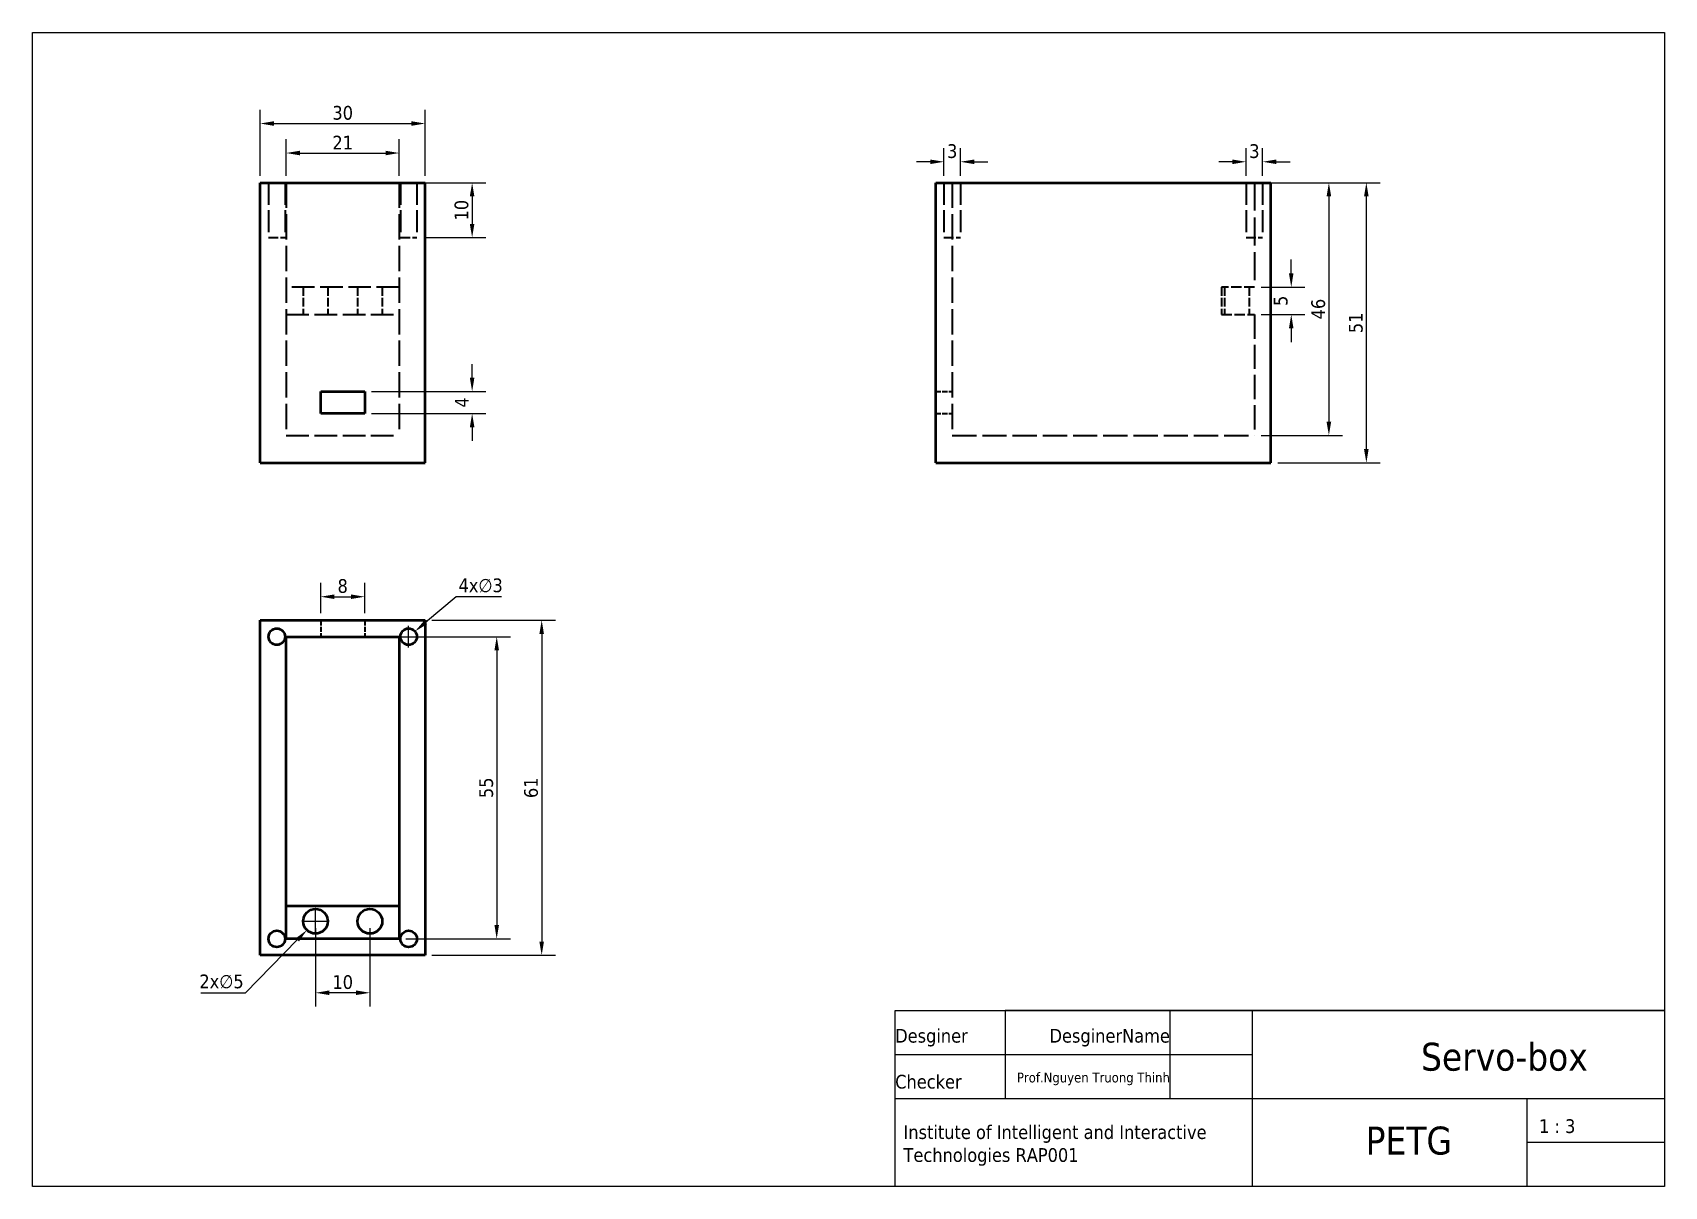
# Model space of a CAD drawing. Header units: millimetres. Extents: x 82 to 379, y 175 to 385.
import ezdxf

# ---------------------------------------------------------------- set-up
doc = ezdxf.new("R2010")
doc.units = ezdxf.units.MM
doc.header["$LTSCALE"] = 25.4
doc.linetypes.add('DASHED', pattern=[0.2067, 0.1654, -0.0413])
doc.layers.add('Hidden (ANSI)', color=7, linetype='DASHED', lineweight=35)
doc.layers.add('Visible (ANSI)', color=7, linetype='Continuous', lineweight=50)
doc.styles.add('Note Text (ISO)', font='tahoma.ttf')
doc.dimstyles.new('ISO 1_1', dxfattribs={"dimtxt": 2.5, "dimasz": 2.5, "dimexe": 2.5, "dimexo": 1.25, "dimtad": 1, "dimtoh": 1, "dimdec": 0, "dimzin": 0, "dimdsep": 46, "dimtxsty": 'Note Text (ISO)', "dimcen": 2, "dimclrd": 256, "dimclre": 256, "dimclrt": 256, "dimadec": 0, "dimazin": 0, "dimtm": 1e-09, "dimtfac": 1, "dimtdec": 0, "dimtofl": 0, "dimtmove": 0, "dimatfit": 3, "dimfxl": 25.4, "dimtolj": 1, "dimtzin": 0, "dimlwd": -1, "dimlwe": -1, "dimarcsym": 0})

# ---------------------------------------------------------------- blocks, each defined once
blk = doc.blocks.new('*D6')
at = {"transparency": 16777216}
for p, q in [((122.99, 358.95), (122.99, 370.97)), ((125.49, 368.47), (150.49, 368.47)), ((152.99, 358.95), (152.99, 370.97))]:
    blk.add_line(p, q, dxfattribs=at)
for points in [[(125.49, 368.89), (125.49, 368.05), (122.99, 368.47)], [(150.49, 368.89), (150.49, 368.05), (152.99, 368.47)]]:
    blk.add_solid(points, dxfattribs=at)
at = {"layer": 'Defpoints', "color": 0, "transparency": 16777216}
for p in [(152.99, 368.47), (122.99, 357.7), (152.99, 357.7)]:
    blk.add_point(p, dxfattribs=at)
at = {"transparency": 16777216, "insert": (137.99, 370.4), "char_height": 2.5, "attachment_point": 5, "style": 'Note Text (ISO)'}
blk.add_mtext('\\A1;30', dxfattribs=at)
blk = doc.blocks.new('*D7')
at = {"transparency": 16777216}
for p, q in [((154.24, 278.07), (176.71, 278.07)), ((174.21, 275.57), (174.21, 219.57)), ((154.24, 217.07), (176.71, 217.07))]:
    blk.add_line(p, q, dxfattribs=at)
for points in [[(173.79, 275.57), (174.62, 275.57), (174.21, 278.07)], [(173.79, 219.57), (174.62, 219.57), (174.21, 217.07)]]:
    blk.add_solid(points, dxfattribs=at)
at = {"layer": 'Defpoints', "color": 0, "transparency": 16777216}
for p in [(152.99, 278.07), (152.99, 217.07), (174.21, 217.07)]:
    blk.add_point(p, dxfattribs=at)
at = {"transparency": 16777216, "insert": (172.28, 247.57), "char_height": 2.5, "attachment_point": 5, "rotation": 90, "style": 'Note Text (ISO)'}
blk.add_mtext('\\A1;61', dxfattribs=at)
blk = doc.blocks.new('*D8')
at = {"transparency": 16777216}
for p, q in [((308.18, 357.7), (326.81, 357.7)), ((324.31, 309.2), (324.31, 355.2)), ((308.18, 306.7), (326.81, 306.7))]:
    blk.add_line(p, q, dxfattribs=at)
for points in [[(323.89, 355.2), (324.72, 355.2), (324.31, 357.7)], [(323.89, 309.2), (324.72, 309.2), (324.31, 306.7)]]:
    blk.add_solid(points, dxfattribs=at)
at = {"layer": 'Defpoints', "color": 0, "transparency": 16777216}
for p in [(306.93, 357.7), (324.31, 357.7), (306.93, 306.7)]:
    blk.add_point(p, dxfattribs=at)
at = {"transparency": 16777216, "insert": (322.4, 332.2), "char_height": 2.5, "attachment_point": 5, "rotation": 90, "style": 'Note Text (ISO)'}
blk.add_mtext('\\A1;51', dxfattribs=at)
blk = doc.blocks.new('*D9')
at = {"transparency": 16777216}
for p, q in [((153.01, 357.7), (164.05, 357.7)), ((161.55, 355.2), (161.55, 350.2)), ((153.01, 347.7), (164.05, 347.7))]:
    blk.add_line(p, q, dxfattribs=at)
for points in [[(161.13, 355.2), (161.96, 355.2), (161.55, 357.7)], [(161.13, 350.2), (161.96, 350.2), (161.55, 347.7)]]:
    blk.add_solid(points, dxfattribs=at)
at = {"layer": 'Defpoints', "color": 0, "transparency": 16777216}
for p in [(151.76, 357.7), (151.76, 347.7), (161.55, 347.7)]:
    blk.add_point(p, dxfattribs=at)
at = {"transparency": 16777216, "insert": (159.62, 352.7), "char_height": 2.5, "attachment_point": 5, "rotation": 90, "style": 'Note Text (ISO)'}
blk.add_mtext('\\A1;10', dxfattribs=at)
blk = doc.blocks.new('*D10')
at = {"transparency": 16777216}
for p, q in [((161.55, 322.2), (161.55, 324.7)), ((143.24, 319.7), (164.05, 319.7)), ((143.24, 315.7), (164.05, 315.7)), ((161.55, 313.2), (161.55, 310.7))]:
    blk.add_line(p, q, dxfattribs=at)
for points in [[(161.13, 322.2), (161.96, 322.2), (161.55, 319.7)], [(161.13, 313.2), (161.96, 313.2), (161.55, 315.7)]]:
    blk.add_solid(points, dxfattribs=at)
at = {"layer": 'Defpoints', "color": 0, "transparency": 16777216}
for p in [(141.99, 319.7), (141.99, 315.7), (161.55, 315.7)]:
    blk.add_point(p, dxfattribs=at)
at = {"transparency": 16777216, "insert": (159.67, 317.7), "char_height": 2.5, "attachment_point": 5, "rotation": 90, "style": 'Note Text (ISO)'}
blk.add_mtext('\\A1;4', dxfattribs=at)
blk = doc.blocks.new('*D11')
at = {"transparency": 16777216}
for p, q in [((305.18, 357.7), (319.99, 357.7)), ((317.49, 355.2), (317.49, 314.2)), ((305.18, 311.7), (319.99, 311.7))]:
    blk.add_line(p, q, dxfattribs=at)
for points in [[(317.07, 355.2), (317.91, 355.2), (317.49, 357.7)], [(317.07, 314.2), (317.91, 314.2), (317.49, 311.7)]]:
    blk.add_solid(points, dxfattribs=at)
at = {"layer": 'Defpoints', "color": 0, "transparency": 16777216}
for p in [(303.93, 357.7), (303.93, 311.7), (317.49, 311.7)]:
    blk.add_point(p, dxfattribs=at)
at = {"transparency": 16777216, "insert": (315.56, 334.7), "char_height": 2.5, "attachment_point": 5, "rotation": 90, "style": 'Note Text (ISO)'}
blk.add_mtext('\\A1;46', dxfattribs=at)
blk = doc.blocks.new('*D12')
at = {"transparency": 16777216}
for p, q in [((149.47, 275.07), (168.52, 275.07)), ((166.02, 272.57), (166.02, 222.57)), ((149.47, 220.07), (168.52, 220.07))]:
    blk.add_line(p, q, dxfattribs=at)
for points in [[(165.61, 272.57), (166.44, 272.57), (166.02, 275.07)], [(165.61, 222.57), (166.44, 222.57), (166.02, 220.07)]]:
    blk.add_solid(points, dxfattribs=at)
at = {"layer": 'Defpoints', "color": 0, "transparency": 16777216}
for p in [(148.22, 275.07), (148.22, 220.07), (166.02, 220.07)]:
    blk.add_point(p, dxfattribs=at)
at = {"transparency": 16777216, "insert": (164.12, 247.57), "char_height": 2.5, "attachment_point": 5, "rotation": 90, "style": 'Note Text (ISO)'}
blk.add_mtext('\\A1;55', dxfattribs=at)
blk = doc.blocks.new('*D14')
at = {"transparency": 16777216}
for p, q in [((158.66, 282.34), (153.06, 277.64)), ((166.91, 282.34), (158.66, 282.34)), ((149.99, 273.07), (149.99, 277.07)), ((147.99, 275.07), (151.99, 275.07))]:
    blk.add_line(p, q, dxfattribs=at)
blk.add_solid([(152.79, 277.96), (153.33, 277.32), (151.14, 276.03)], dxfattribs=at)
at = {"layer": 'Defpoints', "color": 0, "transparency": 16777216}
for p in [(148.84, 274.1), (151.14, 276.03)]:
    blk.add_point(p, dxfattribs=at)
at = {"transparency": 16777216, "insert": (163.1, 284.39), "char_height": 2.5, "attachment_point": 5, "style": 'Note Text (ISO)'}
blk.add_mtext('\\A1;4x∅3', dxfattribs=at)
blk = doc.blocks.new('*D15')
at = {"transparency": 16777216}
for p, q in [((131.04, 223.27), (135.04, 223.27)), ((133.04, 221.27), (133.04, 225.27)), ((120.32, 210.25), (129.72, 219.87)), ((112.17, 210.25), (120.32, 210.25))]:
    blk.add_line(p, q, dxfattribs=at)
blk.add_solid([(129.42, 220.16), (130.02, 219.58), (131.47, 221.66)], dxfattribs=at)
at = {"layer": 'Defpoints', "color": 0, "transparency": 16777216}
for p in [(134.62, 224.88), (131.47, 221.66)]:
    blk.add_point(p, dxfattribs=at)
at = {"transparency": 16777216, "insert": (115.93, 212.3), "char_height": 2.5, "attachment_point": 5, "style": 'Note Text (ISO)'}
blk.add_mtext('\\A1;2x∅5', dxfattribs=at)
blk = doc.blocks.new('*D16')
at = {"transparency": 16777216}
for p, q in [((127.69, 358.95), (127.69, 365.6)), ((148.29, 358.95), (148.29, 365.6)), ((130.19, 363.1), (145.79, 363.1))]:
    blk.add_line(p, q, dxfattribs=at)
for points in [[(130.19, 363.52), (130.19, 362.69), (127.69, 363.1)], [(145.79, 363.52), (145.79, 362.69), (148.29, 363.1)]]:
    blk.add_solid(points, dxfattribs=at)
at = {"layer": 'Defpoints', "color": 0, "transparency": 16777216}
for p in [(148.29, 363.1), (127.69, 357.7), (148.29, 357.7)]:
    blk.add_point(p, dxfattribs=at)
at = {"transparency": 16777216, "insert": (137.99, 365), "char_height": 2.5, "attachment_point": 5, "style": 'Note Text (ISO)'}
blk.add_mtext('\\A1;21', dxfattribs=at)
blk = doc.blocks.new('*D17')
at = {"transparency": 16777216}
for p, q in [((247.43, 358.95), (247.43, 364.01)), ((250.43, 358.95), (250.43, 364.01)), ((244.93, 361.51), (242.43, 361.51)), ((252.93, 361.51), (255.43, 361.51))]:
    blk.add_line(p, q, dxfattribs=at)
for points in [[(244.93, 361.92), (244.93, 361.09), (247.43, 361.51)], [(252.93, 361.92), (252.93, 361.09), (250.43, 361.51)]]:
    blk.add_solid(points, dxfattribs=at)
at = {"layer": 'Defpoints', "color": 0, "transparency": 16777216}
for p in [(250.43, 361.51), (247.43, 357.7), (250.43, 357.7)]:
    blk.add_point(p, dxfattribs=at)
at = {"transparency": 16777216, "insert": (248.93, 363.43), "char_height": 2.5, "attachment_point": 5, "style": 'Note Text (ISO)'}
blk.add_mtext('\\A1;3', dxfattribs=at)
blk = doc.blocks.new('*D18')
at = {"transparency": 16777216}
for p, q in [((302.43, 358.95), (302.43, 364.01)), ((305.43, 358.95), (305.43, 364.01)), ((299.93, 361.51), (297.43, 361.51)), ((307.93, 361.51), (310.43, 361.51))]:
    blk.add_line(p, q, dxfattribs=at)
for points in [[(299.93, 361.92), (299.93, 361.09), (302.43, 361.51)], [(307.93, 361.92), (307.93, 361.09), (305.43, 361.51)]]:
    blk.add_solid(points, dxfattribs=at)
at = {"layer": 'Defpoints', "color": 0, "transparency": 16777216}
for p in [(305.43, 361.51), (302.43, 357.7), (305.43, 357.7)]:
    blk.add_point(p, dxfattribs=at)
at = {"transparency": 16777216, "insert": (303.93, 363.43), "char_height": 2.5, "attachment_point": 5, "style": 'Note Text (ISO)'}
blk.add_mtext('\\A1;3', dxfattribs=at)
blk = doc.blocks.new('*D19')
at = {"transparency": 16777216}
for p, q in [((310.64, 341.2), (310.64, 343.7)), ((305.18, 338.7), (313.14, 338.7)), ((305.18, 333.7), (313.14, 333.7)), ((310.64, 331.2), (310.64, 328.7))]:
    blk.add_line(p, q, dxfattribs=at)
for points in [[(310.22, 341.2), (311.05, 341.2), (310.64, 338.7)], [(310.22, 331.2), (311.05, 331.2), (310.64, 333.7)]]:
    blk.add_solid(points, dxfattribs=at)
at = {"layer": 'Defpoints', "color": 0, "transparency": 16777216}
for p in [(303.93, 338.7), (303.93, 333.7), (310.64, 333.7)]:
    blk.add_point(p, dxfattribs=at)
at = {"transparency": 16777216, "insert": (308.73, 336.2), "char_height": 2.5, "attachment_point": 5, "rotation": 90, "style": 'Note Text (ISO)'}
blk.add_mtext('\\A1;5', dxfattribs=at)
blk = doc.blocks.new('*D20')
at = {"transparency": 16777216}
for p, q in [((133.04, 222.02), (133.04, 207.75)), ((142.94, 222.02), (142.94, 207.75)), ((140.44, 210.25), (135.54, 210.25))]:
    blk.add_line(p, q, dxfattribs=at)
for points in [[(135.54, 210.67), (135.54, 209.84), (133.04, 210.25)], [(140.44, 210.67), (140.44, 209.84), (142.94, 210.25)]]:
    blk.add_solid(points, dxfattribs=at)
at = {"layer": 'Defpoints', "color": 0, "transparency": 16777216}
for p in [(133.04, 223.27), (142.94, 223.27), (133.04, 210.25)]:
    blk.add_point(p, dxfattribs=at)
at = {"transparency": 16777216, "insert": (137.99, 212.18), "char_height": 2.5, "attachment_point": 5, "style": 'Note Text (ISO)'}
blk.add_mtext('\\A1;10', dxfattribs=at)
blk = doc.blocks.new('*D21')
at = {"transparency": 16777216}
for p, q in [((133.99, 279.32), (133.99, 284.84)), ((136.49, 282.34), (139.49, 282.34)), ((141.99, 279.32), (141.99, 284.84))]:
    blk.add_line(p, q, dxfattribs=at)
for points in [[(136.49, 282.76), (136.49, 281.92), (133.99, 282.34)], [(139.49, 282.76), (139.49, 281.92), (141.99, 282.34)]]:
    blk.add_solid(points, dxfattribs=at)
at = {"layer": 'Defpoints', "color": 0, "transparency": 16777216}
for p in [(141.99, 282.34), (133.99, 278.07), (141.99, 278.07)]:
    blk.add_point(p, dxfattribs=at)
at = {"transparency": 16777216, "insert": (137.99, 284.27), "char_height": 2.5, "attachment_point": 5, "style": 'Note Text (ISO)'}
blk.add_mtext('\\A1;8', dxfattribs=at)

msp = doc.modelspace()

# ---------------------------------------------------------------- linework, layer by layer
for p, q in [((238.55, 191.02), (238.55, 207.02)), ((288.55, 207.02), (258.55, 207.02)), ((258.55, 207.02), (258.55, 191.02)), ((303.55, 207.02), (288.55, 207.02)), ((288.55, 207.02), (288.55, 191.02)), ((353.55, 207.02), (303.55, 207.02)), ((303.55, 207.02), (303.55, 175.02)), ((378.55, 207.02), (353.55, 207.02)), ((238.55, 199.02), (303.55, 199.02)), ((238.55, 191.02), (378.55, 191.02)), ((353.55, 191.02), (353.55, 175.02)), ((378.55, 191.02), (378.55, 175.02)), ((378.55, 183.02), (353.55, 183.02))]:
    msp.add_line(p, q)
for points in [[(378.55, 175.02), (81.55, 175.02), (81.55, 385.02), (378.55, 385.02)], [(378.55, 175.02), (238.55, 175.02), (238.55, 207.02), (378.55, 207.02)]]:
    msp.add_lwpolyline(points, close=True)
at = {"layer": 'Hidden (ANSI)', "ltscale": 0.952348}
for p, q in [((124.49, 357.7), (124.49, 347.7)), ((127.49, 357.7), (127.49, 347.7)), ((148.49, 357.7), (148.49, 347.7)), ((151.49, 357.7), (151.49, 347.7)), ((247.43, 357.7), (247.43, 347.7)), ((250.43, 357.7), (250.43, 347.7)), ((302.43, 357.7), (302.43, 347.7)), ((305.43, 357.7), (305.43, 347.7))]:
    msp.add_line(p, q, dxfattribs=at)
at = {"layer": 'Hidden (ANSI)', "ltscale": 1.095201}
for p, q in [((127.69, 357.7), (127.69, 311.7)), ((148.29, 357.7), (148.29, 311.7)), ((248.93, 357.7), (248.93, 311.7))]:
    msp.add_line(p, q, dxfattribs=at)
at = {"layer": 'Hidden (ANSI)', "ltscale": 1.206308}
msp.add_line((303.93, 357.7), (303.93, 338.7), dxfattribs=at)
at = {"layer": 'Hidden (ANSI)', "ltscale": 0.416998}
for p, q in [((124.49, 347.7), (127.49, 347.7)), ((148.49, 347.7), (151.49, 347.7)), ((247.43, 347.7), (250.43, 347.7)), ((302.43, 347.7), (305.43, 347.7))]:
    msp.add_line(p, q, dxfattribs=at)
at = {"layer": 'Hidden (ANSI)', "ltscale": 0.980919}
for p, q in [((148.29, 338.7), (127.69, 338.7)), ((127.69, 333.7), (148.29, 333.7)), ((127.69, 311.7), (148.29, 311.7))]:
    msp.add_line(p, q, dxfattribs=at)
at = {"layer": 'Hidden (ANSI)', "ltscale": 0.37484}
for p, q in [((130.79, 338.7), (130.79, 333.7)), ((135.29, 338.7), (135.29, 333.7)), ((140.69, 338.7), (140.69, 333.7)), ((145.19, 338.7), (145.19, 333.7)), ((297.93, 338.7), (297.93, 333.7)), ((298.48, 338.7), (298.48, 333.7)), ((302.98, 338.7), (302.98, 333.7))]:
    msp.add_line(p, q, dxfattribs=at)
at = {"layer": 'Hidden (ANSI)', "ltscale": 0.449828}
for p, q in [((303.93, 338.7), (297.93, 338.7)), ((297.93, 333.7), (303.93, 333.7))]:
    msp.add_line(p, q, dxfattribs=at)
at = {"layer": 'Hidden (ANSI)', "ltscale": 1.047583}
for p in [(303.93, 333.7), (248.93, 311.7)]:
    msp.add_line(p, (303.93, 311.7), dxfattribs=at)
at = {"layer": 'Hidden (ANSI)', "ltscale": 0.224864}
for p, q in [((245.93, 319.7), (248.93, 319.7)), ((245.93, 315.7), (248.93, 315.7)), ((133.99, 278.07), (133.99, 275.07)), ((141.99, 278.07), (141.99, 275.07))]:
    msp.add_line(p, q, dxfattribs=at)
at = {"layer": 'Visible (ANSI)'}
for p, q in [((122.99, 357.7), (152.99, 357.7)), ((122.99, 306.7), (122.99, 357.7)), ((152.99, 306.7), (152.99, 357.7)), ((245.93, 357.7), (306.93, 357.7)), ((245.93, 306.7), (245.93, 357.7)), ((306.93, 306.7), (306.93, 357.7)), ((133.99, 315.7), (133.99, 319.7)), ((133.99, 319.7), (141.99, 319.7)), ((141.99, 319.7), (141.99, 315.7)), ((141.99, 315.7), (133.99, 315.7)), ((122.99, 306.7), (152.99, 306.7)), ((245.93, 306.7), (306.93, 306.7)), ((122.99, 217.07), (122.99, 278.07)), ((122.99, 278.07), (152.99, 278.07)), ((152.99, 278.07), (152.99, 217.07)), ((152.99, 217.07), (122.99, 217.07))]:
    msp.add_line(p, q, dxfattribs=at)
at = {"layer": 'Visible (ANSI)', "ltscale": 1.047583}
for p, q in [((127.69, 220.07), (127.69, 275.07)), ((148.29, 275.07), (148.29, 220.07))]:
    msp.add_line(p, q, dxfattribs=at)
at = {"layer": 'Visible (ANSI)', "ltscale": 0.980919}
for p, q in [((127.69, 275.07), (148.29, 275.07)), ((127.69, 226.07), (148.29, 226.07)), ((148.29, 220.07), (127.69, 220.07))]:
    msp.add_line(p, q, dxfattribs=at)
at = {"layer": 'Visible (ANSI)', "ltscale": 0.897567}
for centre in [(125.99, 275.07), (149.99, 275.07), (125.99, 220.07), (149.99, 220.07)]:
    msp.add_circle(centre, 1.5, dxfattribs=at)
at = {"layer": 'Visible (ANSI)', "ltscale": 1.346351}
for centre in [(133.04, 223.27), (142.94, 223.27)]:
    msp.add_circle(centre, 2.25, dxfattribs=at)

# ---------------------------------------------------------------- texts
at = {"style": 'Note Text (ISO)'}
for s, width, gutter_width, heights, insert, char_height, attachment_point in [('Desginer', 20, 25.4, [0], (238.55, 203.68), 2.5, 1), ('DesginerName', 19.9426, 25.4, [3.33], (288.55, 203.68), 2.5, 3), ('Servo-box', 22.8938, 0, [3.33], (364.61, 201.16), 5.08, 3), ('Checker', 20, 25.4, [0], (238.55, 192.77), 2.5, 7), ('Prof.Nguyen Truong Thinh', 32.5323, 25.4, [2.67], (288.55, 193.42), 1.8, 9), ('1 : 3', 20, 25.4, [0], (355.74, 184.68), 2.5, 7), ('Institute of Intelligent and Interactive Technologies RAP001', 65, 25.4, [0], (240.07, 186.14), 2.5, 1), ('PETG', 19.9426, 25.4, [3.33], (339.89, 185.89), 5.08, 3)]:
    msp.add_mtext_dynamic_manual_height_columns(s, width=width, gutter_width=gutter_width, heights=heights, dxfattribs=dict(at, insert=insert, char_height=char_height, attachment_point=attachment_point))

# ---------------------------------------------------------------- dimensions: what is measured, and where the dimension line sits
for base, p1, p2, picture, middle in [((152.99, 368.47), (122.99, 357.7), (152.99, 357.7), '*D6', (137.99, 370.4)), ((148.29, 363.1), (127.69, 357.7), (148.29, 357.7), '*D16', (137.99, 365)), ((250.43, 361.51), (247.43, 357.7), (250.43, 357.7), '*D17', (248.93, 363.43)), ((305.43, 361.51), (302.43, 357.7), (305.43, 357.7), '*D18', (303.93, 363.43)), ((141.99, 282.34), (133.99, 278.07), (141.99, 278.07), '*D21', (137.99, 284.27)), ((133.04, 210.25), (142.94, 223.27), (133.04, 223.27), '*D20', (137.99, 212.18))]:
    dim = msp.add_linear_dim(base=base, p1=p1, p2=p2, dimstyle='ISO 1_1')
    dim.commit()
    dim.dimension.update_dxf_attribs({"geometry": picture, "text_midpoint": middle})
for base, p1, p2, picture, middle in [((161.55, 347.7), (151.76, 357.7), (151.76, 347.7), '*D9', (159.62, 352.7)), ((317.49, 311.7), (303.93, 357.7), (303.93, 311.7), '*D11', (315.56, 334.7)), ((324.31, 357.7), (306.93, 306.7), (306.93, 357.7), '*D8', (322.4, 332.2)), ((310.64, 333.7), (303.93, 338.7), (303.93, 333.7), '*D19', (308.73, 336.2)), ((161.55, 315.7), (141.99, 319.7), (141.99, 315.7), '*D10', (159.67, 317.7)), ((174.21, 217.07), (152.99, 278.07), (152.99, 217.07), '*D7', (172.28, 247.57)), ((166.02, 220.07), (148.22, 275.07), (148.22, 220.07), '*D12', (164.12, 247.57))]:
    dim = msp.add_linear_dim(base=base, p1=p1, p2=p2, angle=90, dimstyle='ISO 1_1')
    dim.commit()
    dim.dimension.update_dxf_attribs({"geometry": picture, "text_midpoint": middle})
for p1, p2, text, picture, middle in [((148.84, 274.1), (151.14, 276.03), '4x<>', '*D14', (163.1, 282.34)), ((134.62, 224.88), (131.47, 221.66), '2x<>', '*D15', (115.93, 210.25))]:
    dim = msp.add_diameter_dim_2p(p1=p1, p2=p2, text=text, dimstyle='ISO 1_1')
    dim.commit()
    dim.dimension.update_dxf_attribs({"geometry": picture, "text_midpoint": middle, "dimtype": 163})

doc.saveas('drawing.dxf')
